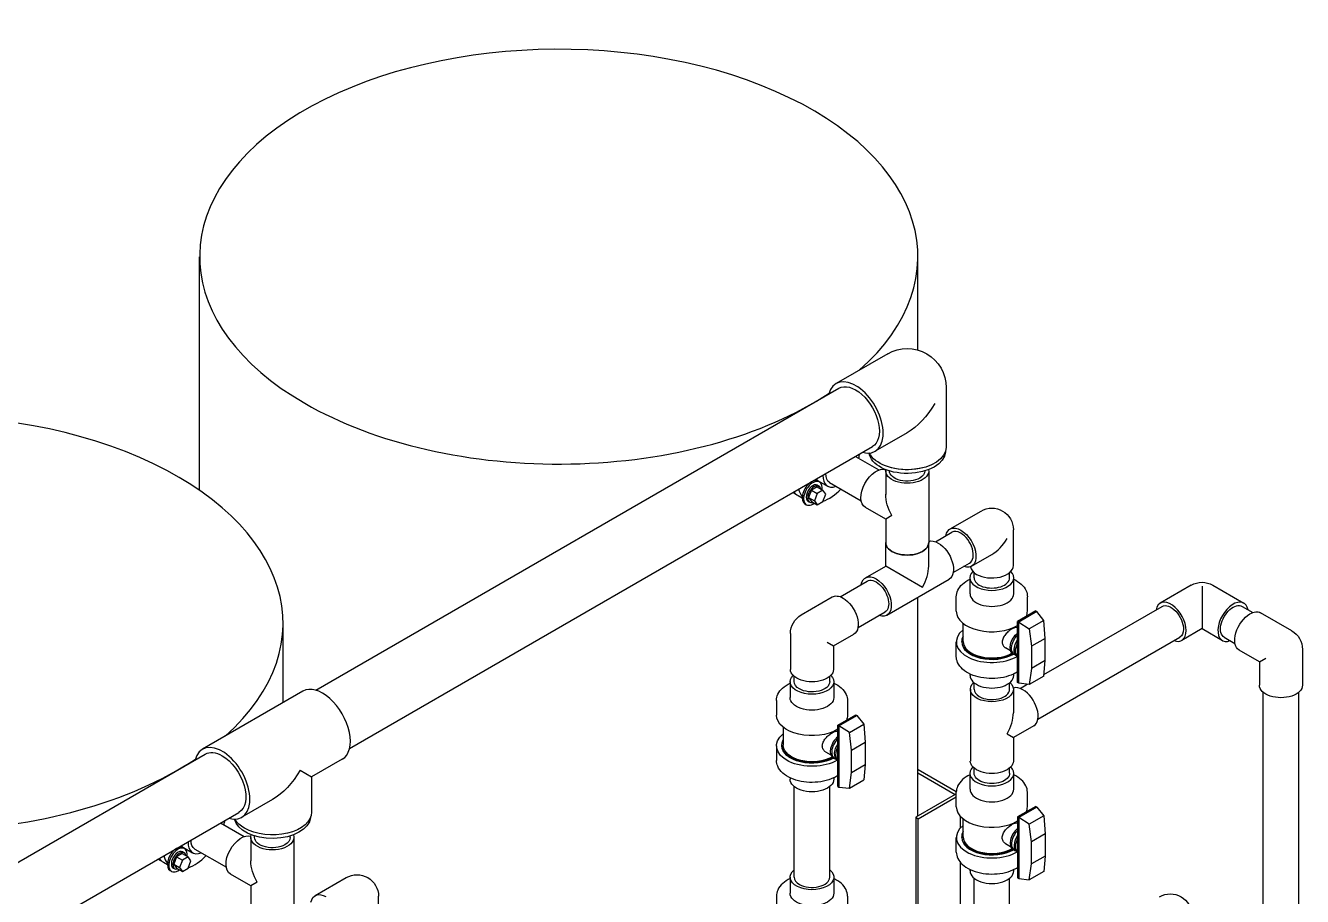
# Model space of a CAD drawing. Header units: inches. Extents: x 384 to 2495, y 344 to 1371.
# Drawn here: x 1359 to 1444.3, y 1313.1 to 1371.3 of the extents above; entities that cross this region are included whole.
import ezdxf

# ---------------------------------------------------------------- set-up
doc = ezdxf.new("R2010")
doc.units = ezdxf.units.IN
doc.header["$MEASUREMENT"] = 0
doc.layers.add('VISIBLE', color=7, linetype='Continuous')

msp = doc.modelspace()

# ---------------------------------------------------------------- linework, layer by layer
at = {"layer": 'VISIBLE'}
for p, q in [((1370.589, 1340.276), (1370.589, 1355.892)), ((1418.589, 1349.653), (1418.589, 1355.892)), ((1416.571, 1349.402), (1413.123, 1347.412)), ((1378.359, 1326.926), (1413.303, 1347.101)), ((1420.485, 1347.143), (1420.485, 1343.162)), ((1417.875, 1344.13), (1415.733, 1342.893)), ((1380.609, 1323.029), (1415.553, 1343.204)), ((1414.418, 1342.549), (1415.987, 1341.643)), ((1416.438, 1341.58), (1416.438, 1340.012)), ((1419.313, 1341.58), (1419.313, 1336.783)), ((1411.914, 1340.891), (1412.009, 1340.837)), ((1411.93, 1340.918), (1412.548, 1340.561)), ((1412.689, 1340.805), (1414.799, 1339.586)), ((1410.413, 1340.026), (1410.231, 1340.131)), ((1410.589, 1339.924), (1410.858, 1339.769)), ((1411.475, 1340.296), (1411.283, 1339.803)), ((1411.283, 1339.803), (1411.475, 1339.531)), ((1411.283, 1339.803), (1411.67, 1339.58)), ((1411.857, 1340.517), (1411.475, 1340.296)), ((1411.475, 1340.296), (1411.861, 1340.073)), ((1411.861, 1340.073), (1411.67, 1339.58)), ((1411.857, 1340.517), (1412.244, 1340.294)), ((1412.244, 1340.294), (1411.861, 1340.073)), ((1411.884, 1340.62), (1411.979, 1340.565)), ((1412.435, 1340.022), (1412.244, 1340.294)), ((1412.244, 1339.529), (1412.435, 1340.022)), ((1411.039, 1339.376), (1411.134, 1339.321)), ((1411.259, 1339.538), (1411.354, 1339.483)), ((1411.475, 1339.531), (1411.861, 1339.308)), ((1411.67, 1339.58), (1411.861, 1339.308)), ((1411.861, 1339.308), (1412.244, 1339.529)), ((1416.438, 1338.352), (1415.079, 1339.136)), ((1416.859, 1338.595), (1416.438, 1338.352)), ((1416.438, 1338.352), (1416.438, 1336.783)), ((1420.736, 1337.696), (1422.813, 1338.896)), ((1419.764, 1336.846), (1420.861, 1337.48)), ((1424.97, 1335.252), (1424.97, 1337.651)), ((1416.438, 1335.215), (1416.438, 1336.783)), ((1419.313, 1335.215), (1419.313, 1336.783)), ((1422.174, 1335.207), (1423.532, 1335.991)), ((1415.079, 1334.43), (1416.438, 1335.215)), ((1418.892, 1333.798), (1416.438, 1335.215)), ((1420.951, 1334.789), (1422.049, 1335.423)), ((1422.345, 1334.436), (1422.345, 1334.785)), ((1424.72, 1334.436), (1424.72, 1334.785)), ((1413.4, 1333.172), (1415.204, 1334.214)), ((1416.517, 1331.941), (1420.671, 1334.339)), ((1422.072, 1333.366), (1422.072, 1334.436)), ((1424.992, 1333.366), (1424.992, 1334.436)), ((1436.86, 1333.942), (1434.783, 1332.742)), ((1437.579, 1333.87), (1437.579, 1331.037)), ((1438.297, 1333.942), (1440.375, 1332.742)), ((1410.793, 1331.955), (1412.87, 1333.155)), ((1418.589, 1318.522), (1418.589, 1333.137)), ((1421.157, 1332.199), (1421.157, 1333.172)), ((1425.907, 1332.199), (1425.907, 1333.172)), ((1414.587, 1331.115), (1416.392, 1332.157)), ((1426.463, 1332.221), (1425.254, 1331.523)), ((1426.541, 1332.176), (1425.332, 1331.478)), ((1426.463, 1332.221), (1426.541, 1332.176)), ((1426.998, 1331.59), (1426.541, 1332.176)), ((1427.007, 1327.964), (1434.908, 1332.526)), ((1440.25, 1332.526), (1440.965, 1332.113)), ((1376.162, 1326.091), (1376.162, 1331.397)), ((1421.612, 1330.19), (1421.612, 1331.391)), ((1425.254, 1327.44), (1425.254, 1331.523)), ((1425.254, 1331.523), (1425.332, 1331.478)), ((1425.332, 1331.478), (1426.036, 1331.034)), ((1425.332, 1327.396), (1425.332, 1331.478)), ((1426.998, 1331.59), (1426.036, 1331.034)), ((1427.092, 1330.387), (1426.998, 1331.59)), ((1443.572, 1330.896), (1441.495, 1332.096)), ((1410.074, 1330.711), (1410.074, 1328.312)), ((1412.949, 1329.881), (1414.307, 1330.665)), ((1425.254, 1331.08), (1425.222, 1331.099)), ((1426.036, 1331.034), (1426.18, 1329.861)), ((1426.608, 1324.991), (1436.095, 1330.469)), ((1437.579, 1331.037), (1436.22, 1330.253)), ((1437.579, 1331.037), (1438.937, 1330.253)), ((1439.062, 1330.469), (1439.777, 1330.056)), ((1412.528, 1330.124), (1412.949, 1329.881)), ((1412.949, 1329.881), (1412.949, 1328.312)), ((1421.157, 1329.176), (1421.157, 1330.149)), ((1421.516, 1330.149), (1421.516, 1330.19)), ((1424.782, 1329.551), (1424.442, 1329.748)), ((1427.092, 1330.387), (1426.18, 1329.861)), ((1426.18, 1329.861), (1426.18, 1328.376)), ((1427.092, 1328.903), (1427.092, 1330.387)), ((1441.415, 1328.822), (1440.057, 1329.606)), ((1444.29, 1329.652), (1444.29, 1327.253)), ((1425.025, 1329.302), (1424.933, 1329.355)), ((1425.254, 1329.169), (1425.202, 1329.2)), ((1427.092, 1328.903), (1426.18, 1328.376)), ((1426.998, 1327.867), (1427.092, 1328.903)), ((1441.415, 1328.822), (1441.836, 1329.065)), ((1441.415, 1328.822), (1441.415, 1327.253)), ((1422.072, 1327.912), (1422.072, 1328.008)), ((1424.992, 1327.912), (1424.992, 1328.008)), ((1426.18, 1328.376), (1426.036, 1327.311)), ((1426.998, 1327.867), (1426.036, 1327.311)), ((1410.051, 1327.496), (1410.051, 1326.426)), ((1410.324, 1327.496), (1410.324, 1327.844)), ((1412.699, 1327.496), (1412.699, 1327.844)), ((1412.971, 1327.496), (1412.971, 1326.426)), ((1422.345, 1326.985), (1422.345, 1327.422)), ((1424.72, 1326.985), (1424.72, 1327.422)), ((1425.332, 1327.396), (1425.254, 1327.44)), ((1426.036, 1327.311), (1425.332, 1327.396)), ((1425.42, 1327.048), (1425.903, 1327.327)), ((1377.495, 1326.86), (1370.778, 1322.982)), ((1409.136, 1326.232), (1409.136, 1325.258)), ((1413.886, 1326.232), (1413.886, 1325.258)), ((1422.095, 1326.985), (1422.095, 1322.188)), ((1424.97, 1326.985), (1424.97, 1325.417)), ((1441.665, 1290.23), (1441.665, 1326.785)), ((1444.04, 1290.23), (1444.04, 1326.785)), ((1409.591, 1324.451), (1409.591, 1323.25)), ((1413.233, 1324.583), (1414.442, 1325.281)), ((1413.233, 1320.5), (1413.233, 1324.583)), ((1413.233, 1324.583), (1413.311, 1324.538)), ((1413.311, 1324.538), (1414.52, 1325.236)), ((1414.015, 1324.094), (1413.311, 1324.538)), ((1413.311, 1324.538), (1413.311, 1320.455)), ((1414.015, 1324.094), (1414.978, 1324.649)), ((1414.442, 1325.281), (1414.52, 1325.236)), ((1414.52, 1325.236), (1414.978, 1324.649)), ((1414.978, 1324.649), (1415.071, 1323.447)), ((1426.328, 1324.541), (1424.97, 1323.757)), ((1413.202, 1324.158), (1413.233, 1324.14)), ((1414.16, 1322.921), (1414.015, 1324.094)), ((1424.549, 1324), (1424.97, 1323.757)), ((1424.97, 1323.757), (1424.97, 1322.188)), ((1409.136, 1323.209), (1409.136, 1322.235)), ((1409.495, 1323.25), (1409.495, 1323.209)), ((1412.422, 1322.807), (1412.761, 1322.611)), ((1414.16, 1322.921), (1415.071, 1323.447)), ((1414.16, 1321.436), (1414.16, 1322.921)), ((1415.071, 1323.447), (1415.071, 1321.962)), ((1335.932, 1302.431), (1370.965, 1322.657)), ((1380.12, 1322.314), (1378.074, 1321.132)), ((1412.912, 1322.414), (1413.004, 1322.361)), ((1413.181, 1322.259), (1413.233, 1322.229)), ((1414.16, 1321.436), (1415.071, 1321.962)), ((1415.071, 1321.962), (1414.978, 1320.926)), ((1377.305, 1321.576), (1378.074, 1321.132)), ((1378.074, 1321.132), (1378.074, 1318.769)), ((1410.051, 1321.068), (1410.051, 1320.972)), ((1412.971, 1321.068), (1412.971, 1320.972)), ((1414.015, 1320.371), (1414.16, 1321.436)), ((1418.615, 1321.599), (1418.589, 1321.584)), ((1418.589, 1321.411), (1421.09, 1319.966)), ((1421.157, 1320.132), (1418.615, 1321.599)), ((1422.072, 1320.302), (1422.072, 1321.372)), ((1422.345, 1321.372), (1422.345, 1321.721)), ((1424.72, 1321.372), (1424.72, 1321.721)), ((1424.992, 1320.302), (1424.992, 1321.372)), ((1410.324, 1314.432), (1410.324, 1320.481)), ((1412.699, 1314.432), (1412.699, 1320.481)), ((1413.233, 1320.5), (1413.311, 1320.455)), ((1413.311, 1320.455), (1414.015, 1320.371)), ((1414.015, 1320.371), (1414.978, 1320.926)), ((1375.449, 1319.617), (1373.403, 1318.435)), ((1421.09, 1319.966), (1418.442, 1318.437)), ((1418.615, 1318.333), (1421.157, 1319.801)), ((1421.157, 1319.135), (1421.157, 1320.108)), ((1425.907, 1319.135), (1425.907, 1320.108)), ((1338.182, 1298.534), (1373.215, 1318.76)), ((1421.444, 1317.738), (1421.444, 1318.482)), ((1426.463, 1319.157), (1425.254, 1318.459)), ((1426.541, 1319.112), (1425.332, 1318.414)), ((1426.998, 1318.526), (1426.036, 1317.97)), ((1426.463, 1319.157), (1426.541, 1319.112)), ((1426.541, 1319.112), (1426.998, 1318.526)), ((1426.998, 1318.526), (1427.092, 1317.323)), ((1371.992, 1318.054), (1373.56, 1317.148)), ((1418.441, 1318.434), (1418.441, 1305.37)), ((1418.441, 1318.434), (1418.615, 1318.333)), ((1418.615, 1303.812), (1418.615, 1318.333)), ((1421.612, 1317.126), (1421.612, 1318.328)), ((1425.222, 1318.035), (1425.254, 1318.017)), ((1425.254, 1318.459), (1425.254, 1314.377)), ((1425.332, 1318.414), (1425.254, 1318.459)), ((1426.036, 1317.97), (1425.332, 1318.414)), ((1425.332, 1318.414), (1425.332, 1314.332)), ((1426.18, 1316.797), (1426.036, 1317.97)), ((1374.011, 1317.085), (1374.011, 1315.517)), ((1374.261, 1317.085), (1374.261, 1317.185)), ((1376.636, 1317.085), (1376.636, 1317.185)), ((1376.886, 1317.085), (1376.886, 1312.288)), ((1421.157, 1316.112), (1421.157, 1317.085)), ((1421.516, 1317.085), (1421.516, 1317.126)), ((1427.092, 1317.323), (1426.18, 1316.797)), ((1426.18, 1315.312), (1426.18, 1316.797)), ((1427.092, 1317.323), (1427.092, 1315.839)), ((1369.431, 1316.022), (1369.048, 1315.801)), ((1369.431, 1316.022), (1369.818, 1315.799)), ((1369.457, 1316.125), (1369.552, 1316.071)), ((1369.488, 1316.396), (1369.582, 1316.342)), ((1369.503, 1316.423), (1370.122, 1316.066)), ((1370.263, 1316.31), (1372.373, 1315.091)), ((1424.442, 1316.684), (1424.782, 1316.487)), ((1424.933, 1316.291), (1425.025, 1316.238)), ((1425.202, 1316.136), (1425.254, 1316.105)), ((1367.986, 1315.531), (1367.804, 1315.636)), ((1368.163, 1315.429), (1368.431, 1315.274)), ((1369.048, 1315.801), (1368.857, 1315.308)), ((1368.857, 1315.308), (1369.048, 1315.036)), ((1368.857, 1315.308), (1369.244, 1315.085)), ((1369.048, 1315.801), (1369.435, 1315.578)), ((1369.435, 1315.578), (1369.244, 1315.085)), ((1369.244, 1315.085), (1369.435, 1314.813)), ((1369.818, 1315.799), (1369.435, 1315.578)), ((1370.009, 1315.527), (1369.818, 1315.799)), ((1369.818, 1315.034), (1370.009, 1315.527)), ((1421.444, 1305.517), (1421.444, 1315.401)), ((1426.036, 1314.247), (1426.18, 1315.312)), ((1427.092, 1315.839), (1426.18, 1315.312)), ((1427.092, 1315.839), (1426.998, 1314.803)), ((1368.613, 1314.881), (1368.707, 1314.826)), ((1368.832, 1315.043), (1368.927, 1314.988)), ((1369.048, 1315.036), (1369.435, 1314.813)), ((1369.435, 1314.813), (1369.818, 1315.034)), ((1374.011, 1313.857), (1372.653, 1314.641)), ((1378.31, 1313.202), (1380.387, 1314.401)), ((1410.051, 1314.432), (1410.051, 1313.362)), ((1412.971, 1314.432), (1412.971, 1313.362)), ((1422.072, 1314.848), (1422.072, 1314.944)), ((1422.345, 1307.44), (1422.345, 1314.358)), ((1424.72, 1307.44), (1424.72, 1314.358)), ((1424.992, 1314.848), (1424.992, 1314.944)), ((1425.254, 1314.377), (1425.332, 1314.332)), ((1425.332, 1314.332), (1426.036, 1314.247)), ((1426.998, 1314.803), (1426.036, 1314.247)), ((1374.432, 1314.1), (1374.011, 1313.857)), ((1374.011, 1313.857), (1374.011, 1312.288)), ((1382.543, 1310.757), (1382.543, 1313.156)), ((1409.136, 1313.168), (1409.136, 1312.194)), ((1413.886, 1313.168), (1413.886, 1312.194))]:
    msp.add_line(p, q, dxfattribs=at)
at = {"layer": 'VISIBLE', "extrusion": (0, 0, -1)}
for centre, radius, start, end in [((-1417.875, 1347.143), 2.609, 60, 180), ((-1423.532, 1337.651), 1.438, 60, 180), ((-1437.579, 1332.697), 1.437, 60, 120), ((-1411.511, 1330.711), 1.437, 360, 60), ((-1442.853, 1329.652), 1.437, 120, 180), ((-1381.106, 1313.156), 1.438, 60, 180), ((-1435.457, 1311.876), 1.438, 60, 180)]:
    msp.add_arc(centre, radius, start, end, dxfattribs=at)
at = {"layer": 'VISIBLE'}
for centre, major_axis, start_param, end_param in [((1394.589, 1355.892), (24, 0), -0.579286, 3.926991), ((1414.428, 1345.152), (1.305, -2.26), -0.531051, 3.672643), ((1352.162, 1331.397), (24, 0), -0.574835, 3.926991), ((1394.589, 1355.892), (24, 0), -2.356194, -0.718421), ((1412.664, 1342.19), (1.5, 2.598), -1.163821, -1.055922), ((1411.477, 1340.134), (0.438, 0.758), 0, 3.141593), ((1411.571, 1340.079), (0.438, 0.758), -0.785398, 4.071995), ((1411.571, 1340.079), (0.312, 0.541), 0, 3.141593), ((1411.666, 1340.024), (0.313, 0.541), -0.579902, 3.721495), ((1412.664, 1342.19), (-0.734, -1.272), -0.208001, 0), ((1413.283, 1341.833), (-0.734, -1.272), -0.835319, 0.629179), ((1412.089, 1342.522), (-1.5, -2.598), -0.217253, 0), ((1412.664, 1342.19), (-1.5, -2.598), -0.514874, -0.229922), ((1411.571, 1340.079), (0.437, 0.758), -0.930402, -0.785398), ((1412.664, 1342.19), (1.5, 2.598), -2.551531, -1.977771), ((1421.455, 1336.452), (-0.594, 1.028), -0.785398, 0), ((1421.455, 1336.452), (0.594, -1.028), 0, 2.356194), ((1417.875, 1336.783), (-1.438, 0), 0, 3.141593), ((1423.532, 1337.651), (-1.016, -1.761), 0.785398, 1.570796), ((1417.875, 1334.385), (-1.016, -1.761), 1.570796, 2.356194), ((1423.532, 1334.436), (-1.46, 0), -0.523722, 3.665315), ((1423.532, 1335.252), (-1.438, 0), 0.096327, 0.785398), ((1423.532, 1335.252), (1.438, 0), -2.356194, 0), ((1423.532, 1334.436), (-1.188, 0), 0, 3.141593), ((1423.532, 1333.366), (-1.46, 0), 0, 3.141593), ((1435.502, 1331.497), (-0.719, 1.245), -2.356194, 0.598668), ((1423.532, 1332.199), (-2.375, 0), 0, 2.381788), ((1423.532, 1332.199), (2.375, 0), -0.251938, 0), ((1439.656, 1331.497), (0.719, 1.245), -0.598668, 3.740261), ((1423.532, 1330.149), (-2.375, 0), -0.629332, 2.36359), ((1423.532, 1330.19), (-2.016, 0), -0.309845, 2.340005), ((1435.502, 1331.497), (0.719, -1.245), -0.598668, 0.785398), ((1423.532, 1330.149), (-2.016, 0), 0, 2.364906), ((1423.532, 1330.19), (-1.92, 0), 0, 2.345713), ((1423.532, 1327.912), (-1.46, 0), 0, 3.141593), ((1378.808, 1324.587), (1.312, -2.273), 0, 3.141593), ((1425.609, 1325.786), (-0.719, 1.245), -0.785398, -0.096327), ((1423.532, 1326.985), (-1.188, 0), 0, 0.785398), ((1423.532, 1326.985), (1.188, 0), -2.356194, 0), ((1425.609, 1325.786), (0.719, -1.245), 0, 2.356194), ((1423.532, 1324.587), (-1.016, -1.761), 1.570796, 2.356194), ((1413.35, 1323.172), (-0.437, -0.758), -2.166487, 0), ((1413.442, 1323.119), (-0.437, -0.758), -2.012314, 0.203431), ((1372.09, 1320.708), (1.313, -2.273), -0.5411, 3.682692), ((1413.618, 1323.017), (-0.438, -0.758), -1.683805, 0), ((1413.71, 1322.964), (-0.438, -0.758), -1.475111, -0.095685), ((1352.162, 1331.397), (24, 0), -2.356194, -0.713693), ((1423.532, 1321.372), (-1.46, 0), -0.523722, 3.665315), ((1423.532, 1320.302), (-1.46, 0), 0, 3.141593), ((1423.532, 1319.135), (-2.375, 0), 0, 2.381788), ((1423.532, 1319.135), (2.375, 0), -0.251938, 0), ((1370.238, 1317.695), (1.5, 2.598), -1.163821, -1.055922), ((1423.532, 1317.085), (-2.375, 0), -0.629332, 2.36359), ((1425.371, 1317.048), (-0.437, -0.758), -2.166487, 0), ((1370.856, 1317.338), (-0.734, -1.272), -0.835319, 0.629179), ((1423.532, 1317.126), (-2.016, 0), -0.309845, 2.340005), ((1423.532, 1317.085), (-2.016, 0), 0, 2.364906), ((1423.532, 1317.126), (-1.92, 0), 0, 2.345713), ((1425.462, 1316.995), (-0.437, -0.758), -2.012314, 0.203431), ((1425.639, 1316.893), (-0.438, -0.758), -1.683805, 0), ((1425.731, 1316.84), (-0.438, -0.758), -1.475111, -0.095685), ((1369.05, 1315.639), (0.437, 0.758), 0, 3.141593), ((1369.145, 1315.584), (0.437, 0.758), -0.785398, 4.071995), ((1369.145, 1315.584), (0.312, 0.541), 0, 3.141593), ((1369.24, 1315.529), (0.312, 0.541), -0.579902, 3.721495), ((1370.238, 1317.695), (-0.734, -1.272), -0.208001, 0), ((1369.145, 1315.584), (0.438, 0.758), -0.930402, -0.785398), ((1369.663, 1318.027), (-1.5, -2.598), -0.217253, 0), ((1370.238, 1317.695), (-1.5, -2.598), -0.514874, -0.229922), ((1370.238, 1317.695), (1.5, 2.598), -2.551531, -1.977771), ((1411.511, 1314.432), (-1.188, 0), 0, 0.785398), ((1411.511, 1314.432), (1.188, 0), -2.356194, 0), ((1423.532, 1314.848), (-1.46, 0), 0, 3.141593)]:
    msp.add_ellipse(centre, major_axis=major_axis, ratio=0.57735, start_param=start_param, end_param=end_param, dxfattribs=at)
at = {"layer": 'VISIBLE', "extrusion": (0, 0, -1)}
for centre, major_axis, start_param, end_param in [((1414.428, 1345.152), (-1.125, 1.949), 0, 3.141593), ((1417.875, 1347.143), (1.845, 3.196), 1.570796, 2.356194), ((1417.875, 1342.881), (2.551, 0), 0.026895, 3.067918), ((1417.875, 1343.162), (2.609, 0), 0, 2.881612), ((1415.798, 1340.381), (-0.719, -1.245), 0, 3.045266), ((1417.875, 1341.58), (1.438, 0), -0.099071, 3.240663), ((1417.875, 1341.58), (-1.188, 0), -2.356194, -0.002859), ((1417.875, 1343.124), (-2.551, 0), -2.027745, -1.113848), ((1417.875, 1341.58), (1.188, 0), 0.002859, 0.785398), ((1413.283, 1341.833), (-0.594, -1.028), 0, 0.847156), ((1411.913, 1342.624), (-1.5, -2.598), 0, 0.114866), ((1411.913, 1342.624), (-1.5, -2.598), -0.05896, 0), ((1417.875, 1339.182), (1.016, -1.761), 1.570796, 2.356194), ((1421.455, 1336.452), (-0.719, 1.245), -0.598668, 0.785398), ((1421.455, 1336.452), (0.719, -1.245), -2.356194, 0.598668), ((1417.875, 1336.783), (1.438, 0), 0, 3.141593), ((1419.952, 1335.584), (-0.719, 1.245), 0.104791, 0.785398), ((1419.952, 1335.584), (0.719, -1.245), -2.356194, 0), ((1415.798, 1333.186), (-0.719, 1.245), -0.598668, 0.785398), ((1415.798, 1333.186), (-0.594, 1.028), 0, 3.141593), ((1415.798, 1333.186), (0.719, -1.245), -2.356194, 0.598668), ((1413.588, 1331.91), (-0.719, 1.245), 0, 0.785398), ((1413.588, 1331.91), (0.719, -1.245), -2.356194, 0), ((1435.502, 1331.497), (-0.594, 1.028), 0, 2.356194), ((1439.656, 1331.497), (-0.594, -1.028), 0, 3.141593), ((1440.776, 1330.851), (0.719, 1.245), -0.785398, 0), ((1440.776, 1330.851), (-0.719, -1.245), 0, 2.356194), ((1425.371, 1330.112), (-0.437, -0.758), 0, 2.166487), ((1425.462, 1330.059), (-0.437, -0.758), -0.203431, 2.012314), ((1435.502, 1331.497), (0.594, -1.028), -0.785398, 0), ((1425.639, 1329.957), (-0.437, -0.758), 0, 1.683805), ((1425.731, 1329.904), (-0.438, -0.758), 0.095685, 1.475111), ((1411.511, 1327.496), (1.46, 0), -0.523722, 3.665315), ((1411.511, 1328.312), (1.437, 0), 0, 3.141593), ((1411.511, 1327.496), (-1.187, 0), -0.785398, 0), ((1411.511, 1327.496), (1.187, 0), 0, 2.356194), ((1423.532, 1326.985), (1.438, 0), -0.575411, 3.717004), ((1442.853, 1327.253), (1.438, 0), 0, 3.141593), ((1411.511, 1326.426), (1.46, 0), 0, 3.141593), ((1411.511, 1325.258), (-2.375, 0), -2.381788, 0), ((1411.511, 1325.258), (2.375, 0), 0, 0.251938), ((1411.511, 1323.209), (-2.375, 0), -2.36359, 0.629332), ((1411.511, 1323.25), (-2.016, 0), -2.340005, 0.309845), ((1372.09, 1320.708), (-1.125, 1.949), 0, 0.785398), ((1411.511, 1323.209), (-2.016, 0), -2.364906, 0), ((1411.511, 1323.25), (-1.92, 0), -2.345713, 0), ((1372.09, 1320.708), (1.125, -1.949), -2.356194, 0), ((1423.532, 1322.188), (1.438, 0), 0, 3.141593), ((1375.449, 1322.648), (1.856, 3.215), 1.570796, 2.356194), ((1423.532, 1321.372), (1.188, 0), 0, 3.141593), ((1411.511, 1320.972), (1.46, 0), 0, 3.141593), ((1375.449, 1318.769), (2.625, 0), 0, 2.356194), ((1375.449, 1318.489), (2.551, 0), 0.059907, 3.021497), ((1375.449, 1318.769), (-2.625, 0), -0.785398, -0.306182), ((1394.589, 1319.966), (24, 0), 0.110566, 0.110827), ((1370.856, 1317.338), (-0.594, -1.028), 0, 0.847156), ((1373.372, 1315.886), (-0.719, -1.245), 0, 3.045266), ((1375.449, 1317.085), (1.438, 0), -0.211799, 3.353392), ((1375.449, 1317.085), (-1.188, 0), -2.356194, 0), ((1375.449, 1317.085), (1.188, 0), 0, 0.785398), ((1369.486, 1318.129), (-1.5, -2.598), 0, 0.114866), ((1369.486, 1318.129), (-1.5, -2.598), -0.05896, 0), ((1375.449, 1314.687), (1.016, -1.761), 1.570796, 2.356194), ((1411.511, 1314.432), (1.46, 0), -0.620898, 3.762491), ((1379.029, 1311.957), (-0.719, 1.245), -0.598668, 0.785398), ((1411.511, 1313.362), (1.46, 0), 0, 3.141593)]:
    msp.add_ellipse(centre, major_axis=major_axis, ratio=0.57735, start_param=start_param, end_param=end_param, dxfattribs=at)
at = {"layer": 'VISIBLE'}
for points, knots in [([(1421.157, 1333.172), (1421.157, 1333.32), (1421.192, 1333.467), (1421.328, 1333.751), (1421.433, 1333.886), (1421.705, 1334.135), (1421.878, 1334.247), (1422.072, 1334.34)], [3.1415927, 3.1415927, 3.1415927, 3.1415927, 3.4109128, 3.4109128, 3.7035003, 3.7035003, 4.0239078, 4.0239078, 4.0239078, 4.0239078]), ([(1424.992, 1334.34), (1425.179, 1334.251), (1425.345, 1334.144), (1425.633, 1333.888), (1425.75, 1333.735), (1425.878, 1333.441), (1425.907, 1333.307), (1425.907, 1333.172)], [5.4008701, 5.4008701, 5.4008701, 5.4008701, 5.7083334, 5.7083334, 6.0374702, 6.0374702, 6.2831853, 6.2831853, 6.2831853, 6.2831853]), ([(1425.222, 1331.099), (1425.189, 1331.118), (1425.142, 1331.123), (1425.028, 1331.097), (1424.96, 1331.067), (1424.82, 1330.986), (1424.739, 1330.931), (1424.582, 1330.799), (1424.506, 1330.724), (1424.379, 1330.573), (1424.321, 1330.486), (1424.242, 1330.31), (1424.221, 1330.22), (1424.221, 1330.058), (1424.242, 1329.977), (1424.321, 1329.84), (1424.379, 1329.784), (1424.442, 1329.748)], [0.595502, 0.595502, 0.595502, 0.595502, 0.892931, 0.892931, 1.19036, 1.19036, 1.487789, 1.487789, 1.785218, 1.785218, 2.082969, 2.082969, 2.38072, 2.38072, 2.678471, 2.678471, 2.976222, 2.976222, 2.976222, 2.976222]), ([(1425.254, 1328.153), (1425.168, 1328.098), (1425.076, 1328.047), (1424.772, 1327.905), (1424.543, 1327.831), (1424.059, 1327.731), (1423.806, 1327.705), (1423.3, 1327.703), (1423.047, 1327.726), (1422.564, 1327.82), (1422.334, 1327.89), (1421.918, 1328.076), (1421.732, 1328.192), (1421.431, 1328.46), (1421.314, 1328.612), (1421.186, 1328.906), (1421.157, 1329.041), (1421.157, 1329.176)], [0.729849, 0.729849, 0.729849, 0.729849, 0.890122, 0.890122, 1.227243, 1.227243, 1.561904, 1.561904, 1.895158, 1.895158, 2.229674, 2.229674, 2.566741, 2.566741, 2.895878, 2.895878, 3.141593, 3.141593, 3.141593, 3.141593]), ([(1409.136, 1326.232), (1409.136, 1326.38), (1409.172, 1326.527), (1409.307, 1326.811), (1409.412, 1326.945), (1409.684, 1327.195), (1409.857, 1327.307), (1410.051, 1327.4)], [3.1415927, 3.1415927, 3.1415927, 3.1415927, 3.4109128, 3.4109128, 3.7035003, 3.7035003, 4.0239078, 4.0239078, 4.0239078, 4.0239078]), ([(1412.971, 1327.4), (1413.158, 1327.311), (1413.324, 1327.204), (1413.612, 1326.948), (1413.729, 1326.795), (1413.857, 1326.501), (1413.886, 1326.367), (1413.886, 1326.232)], [5.4008701, 5.4008701, 5.4008701, 5.4008701, 5.7083334, 5.7083334, 6.0374702, 6.0374702, 6.2831853, 6.2831853, 6.2831853, 6.2831853]), ([(1412.2, 1323.199), (1412.2, 1323.28), (1412.221, 1323.37), (1412.3, 1323.546), (1412.359, 1323.632), (1412.485, 1323.784), (1412.561, 1323.859), (1412.719, 1323.99), (1412.799, 1324.046), (1412.939, 1324.127), (1413.007, 1324.157), (1413.122, 1324.183), (1413.168, 1324.178), (1413.202, 1324.158)], [0, 0, 0, 0, 0.297751, 0.297751, 0.595502, 0.595502, 0.892931, 0.892931, 1.19036, 1.19036, 1.487789, 1.487789, 1.785218, 1.785218, 1.785218, 1.785218]), ([(1412.422, 1322.807), (1412.359, 1322.844), (1412.3, 1322.9), (1412.221, 1323.037), (1412.2, 1323.118), (1412.2, 1323.199)], [4.1659373, 4.1659373, 4.1659373, 4.1659373, 4.4636884, 4.4636884, 4.7614394, 4.7614394, 4.7614394, 4.7614394]), ([(1413.233, 1321.213), (1413.147, 1321.157), (1413.055, 1321.107), (1412.751, 1320.965), (1412.522, 1320.891), (1412.039, 1320.791), (1411.785, 1320.765), (1411.279, 1320.762), (1411.026, 1320.786), (1410.543, 1320.879), (1410.313, 1320.95), (1409.897, 1321.136), (1409.712, 1321.251), (1409.411, 1321.519), (1409.293, 1321.672), (1409.166, 1321.966), (1409.136, 1322.101), (1409.136, 1322.235)], [0.729849, 0.729849, 0.729849, 0.729849, 0.890122, 0.890122, 1.227243, 1.227243, 1.561904, 1.561904, 1.895158, 1.895158, 2.229674, 2.229674, 2.566741, 2.566741, 2.895878, 2.895878, 3.141593, 3.141593, 3.141593, 3.141593]), ([(1422.072, 1321.276), (1421.886, 1321.187), (1421.719, 1321.08), (1421.431, 1320.824), (1421.314, 1320.671), (1421.186, 1320.377), (1421.157, 1320.243), (1421.157, 1320.108)], [2.2592775, 2.2592775, 2.2592775, 2.2592775, 2.5667407, 2.5667407, 2.8958776, 2.8958776, 3.1415927, 3.1415927, 3.1415927, 3.1415927]), ([(1425.907, 1320.108), (1425.907, 1320.256), (1425.872, 1320.403), (1425.736, 1320.687), (1425.631, 1320.822), (1425.359, 1321.071), (1425.186, 1321.183), (1424.992, 1321.276)], [0, 0, 0, 0, 0.2693201, 0.2693201, 0.5619077, 0.5619077, 0.8823152, 0.8823152, 0.8823152, 0.8823152]), ([(1424.442, 1316.684), (1424.379, 1316.72), (1424.321, 1316.776), (1424.242, 1316.913), (1424.221, 1316.994), (1424.221, 1317.156), (1424.242, 1317.246), (1424.321, 1317.422), (1424.379, 1317.509), (1424.506, 1317.66), (1424.582, 1317.735), (1424.739, 1317.867), (1424.82, 1317.922), (1424.96, 1318.003), (1425.028, 1318.033), (1425.142, 1318.059), (1425.189, 1318.054), (1425.222, 1318.035)], [1.785218, 1.785218, 1.785218, 1.785218, 2.082969, 2.082969, 2.38072, 2.38072, 2.678471, 2.678471, 2.976222, 2.976222, 3.273651, 3.273651, 3.57108, 3.57108, 3.868508, 3.868508, 4.165937, 4.165937, 4.165937, 4.165937]), ([(1421.157, 1316.112), (1421.157, 1315.964), (1421.192, 1315.817), (1421.328, 1315.533), (1421.433, 1315.398), (1421.708, 1315.145), (1421.886, 1315.031), (1422.292, 1314.841), (1422.522, 1314.767), (1423.005, 1314.667), (1423.258, 1314.641), (1423.765, 1314.639), (1424.017, 1314.662), (1424.501, 1314.756), (1424.731, 1314.826), (1425.05, 1314.969), (1425.156, 1315.026), (1425.254, 1315.089)], [3.141593, 3.141593, 3.141593, 3.141593, 3.410913, 3.410913, 3.7035, 3.7035, 4.031714, 4.031714, 4.368836, 4.368836, 4.703497, 4.703497, 5.036751, 5.036751, 5.371267, 5.371267, 5.553336, 5.553336, 5.553336, 5.553336]), ([(1410.051, 1314.336), (1409.865, 1314.247), (1409.698, 1314.14), (1409.411, 1313.884), (1409.293, 1313.731), (1409.166, 1313.437), (1409.136, 1313.303), (1409.136, 1313.168)], [2.2592775, 2.2592775, 2.2592775, 2.2592775, 2.5667407, 2.5667407, 2.8958776, 2.8958776, 3.1415927, 3.1415927, 3.1415927, 3.1415927]), ([(1413.886, 1313.168), (1413.886, 1313.316), (1413.851, 1313.463), (1413.715, 1313.747), (1413.611, 1313.882), (1413.338, 1314.131), (1413.166, 1314.243), (1412.971, 1314.336)], [0, 0, 0, 0, 0.2693201, 0.2693201, 0.5619077, 0.5619077, 0.8823152, 0.8823152, 0.8823152, 0.8823152])]:
    msp.add_open_spline(points, degree=3, knots=knots, dxfattribs=at)

doc.saveas('drawing.dxf')
